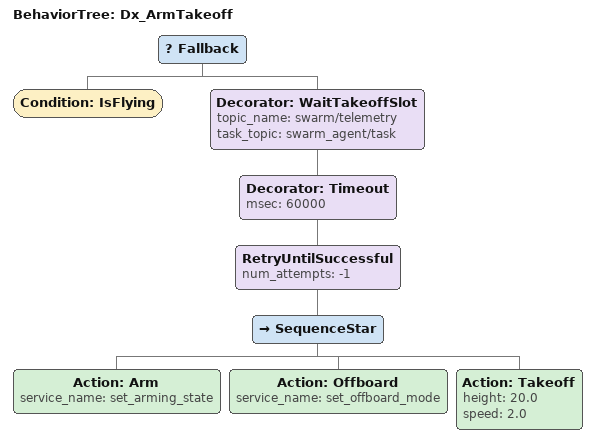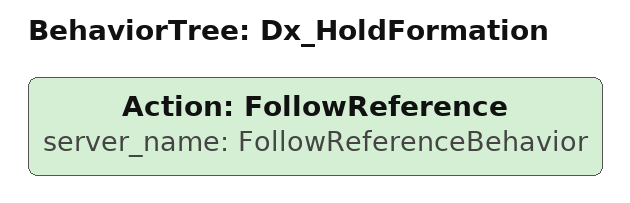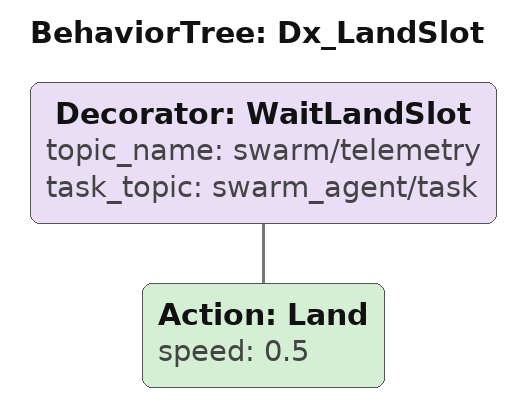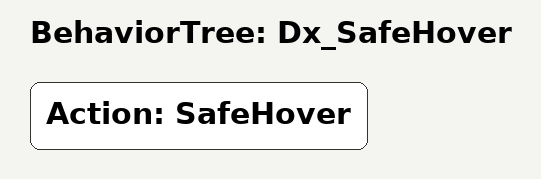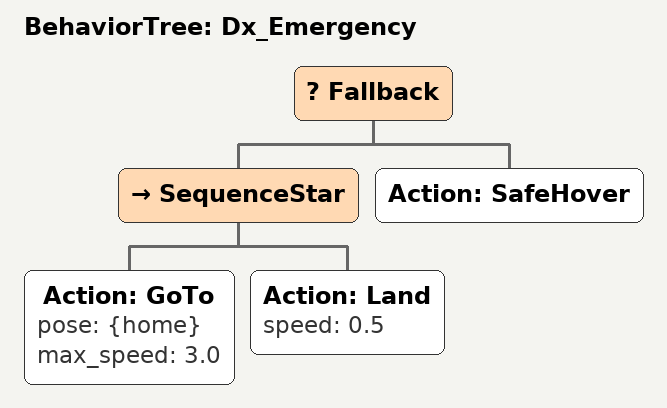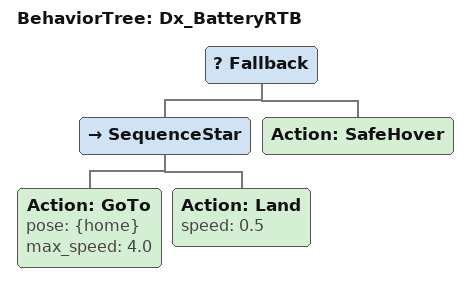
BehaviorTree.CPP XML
<?xml version="1.0"?>
<!--
  chassis/chassis_drone.xml
  공용 chassis 서브트리 (per-drone 측). AS2_SWARM_BT_DISPATCH_DESIGN.md §4.2.
  임무 무관 골격: 슬롯대기 arm/이륙·편대추종·슬롯대기 착륙·호버·비상.
  전 임무 per-drone 트리가 phase 게이트에서 SubTree로 재사용.
-->
<root>

  <BehaviorTree ID="Dx_ArmTakeoff">
    <Fallback>
      <Condition ID="IsFlying"/>
      <Decorator ID="WaitTakeoffSlot" topic_name="swarm/telemetry" task_topic="swarm_agent/task">
        <Decorator ID="Timeout" msec="60000">
          <RetryUntilSuccessful num_attempts="-1">
            <SequenceStar>
              <Action ID="Arm"      service_name="set_arming_state"/>
              <Action ID="Offboard" service_name="set_offboard_mode"/>
              <Action ID="Takeoff"  height="20.0" speed="2.0"/>
            </SequenceStar>
          </RetryUntilSuccessful>
        </Decorator>
      </Decorator>
    </Fallback>
  </BehaviorTree>

  <!-- 자기 슬롯 FollowReference 추종 (편대 유지). coordinator SwarmFlocking이 슬롯 TF 구동 -->
  <BehaviorTree ID="Dx_HoldFormation">
    <Action ID="FollowReference" server_name="FollowReferenceBehavior"/>
  </BehaviorTree>

  <!-- 자기 착륙 순번까지 대기 → Land -->
  <BehaviorTree ID="Dx_LandSlot">
    <Decorator ID="WaitLandSlot" topic_name="swarm/telemetry" task_topic="swarm_agent/task">
      <Action ID="Land" speed="0.5"/>
    </Decorator>
  </BehaviorTree>

  <!-- 최종 폴백: 항상 RUNNING 호버 (트리 사망 방지) -->
  <BehaviorTree ID="Dx_SafeHover">
    <Action ID="SafeHover"/>
  </BehaviorTree>

  <!-- 비상: 호버→복귀→착륙. 실패해도 SafeHover로 격리 -->
  <BehaviorTree ID="Dx_Emergency">
    <Fallback>
      <SequenceStar>
        <Action ID="GoTo" pose="{home}" max_speed="3.0"/>
        <Action ID="Land" speed="0.5"/>
      </SequenceStar>
      <Action ID="SafeHover"/>
    </Fallback>
  </BehaviorTree>

  <!--
    배터리 RTB: AwaitBatteryLow 데코레이터가 trigger시 실행 (시나리오 E2).
    편대 이탈 없이 독립 귀환. SwarmFlockingStop은 SwarmDrone Parallel에서 처리되지 않으므로
    여기서는 GoTo+Land만. 실패 시 SafeHover로 격리.
  -->
  <BehaviorTree ID="Dx_BatteryRTB">
    <Fallback>
      <SequenceStar>
        <Action ID="GoTo" pose="{home}" max_speed="4.0"/>
        <Action ID="Land" speed="0.5"/>
      </SequenceStar>
      <Action ID="SafeHover"/>
    </Fallback>
  </BehaviorTree>

</root>
